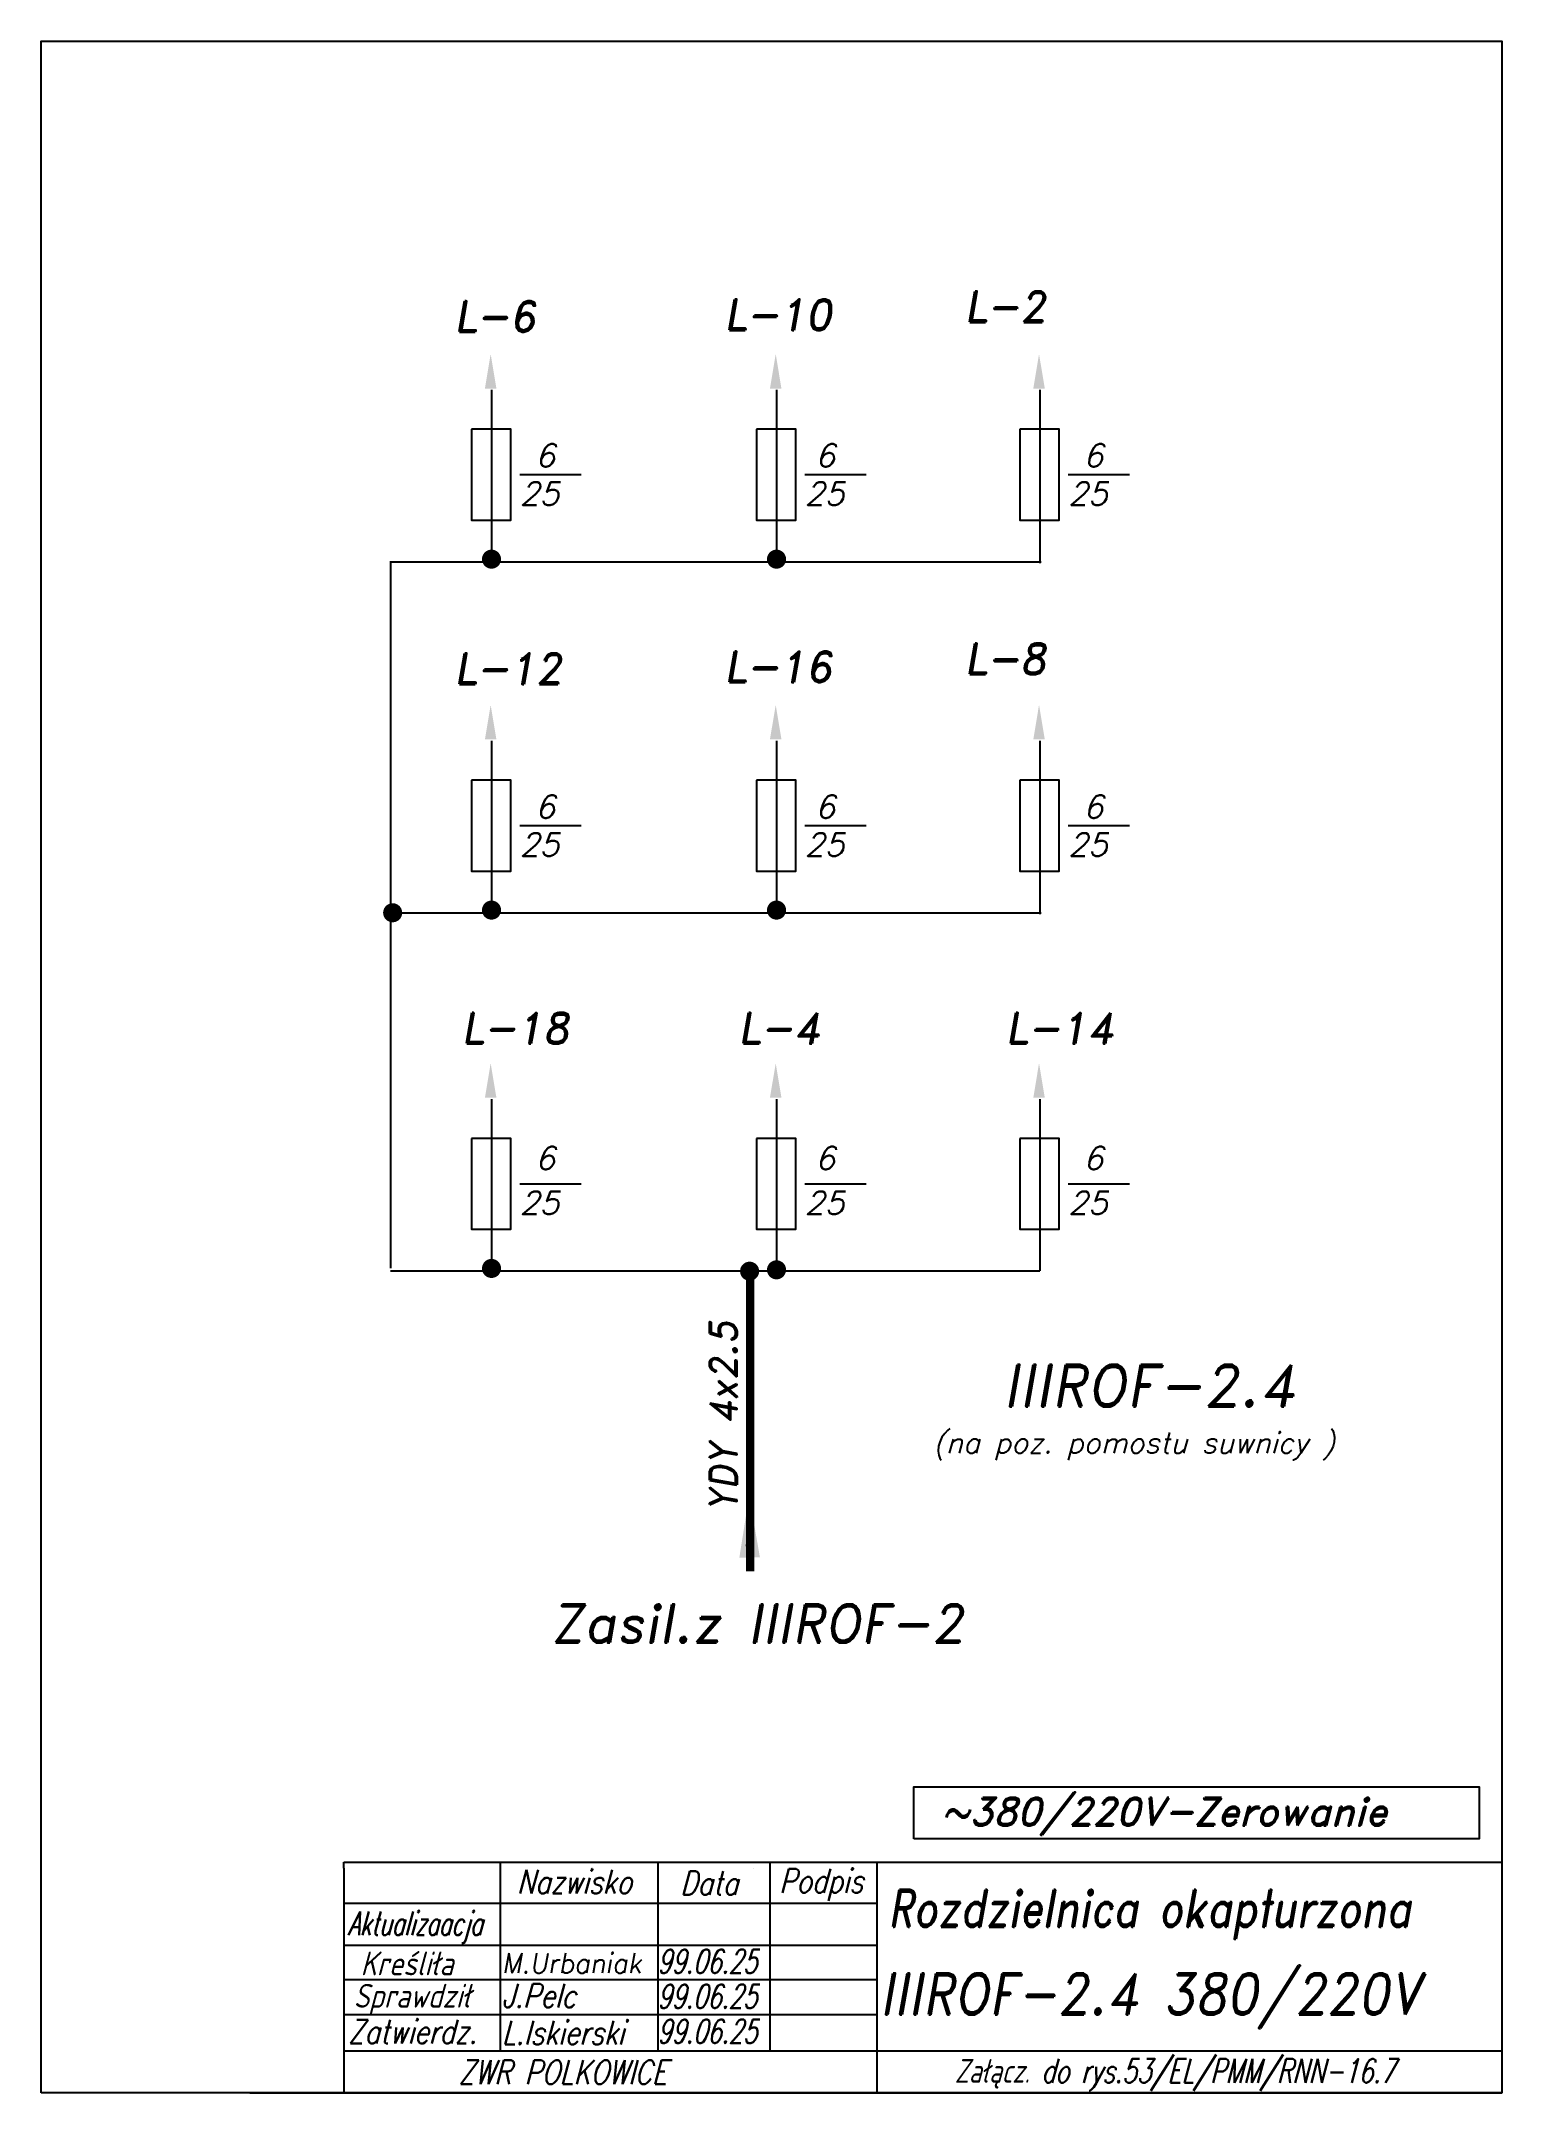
# Model space of a CAD drawing. Extents: x 0 to 210, y 0 to 295.
import ezdxf

# ---------------------------------------------------------------- set-up
doc = ezdxf.new("R2010")
doc.units = 0
doc.header["$MEASUREMENT"] = 0
doc.layers.get('0').update_dxf_attribs({"linetype": 'CONTINUOUS'})
doc.layers.add('LINIE', color=4, linetype='CONTINUOUS')
doc.styles.add('ROMAND', font='romand', dxfattribs={"oblique": 15, "height": 4})
doc.styles.add('ROMANS', font='romans', dxfattribs={"oblique": 15, "height": 3})

msp = doc.modelspace()

# ---------------------------------------------------------------- linework, layer by layer
at = {"color": 7}
for p, q in [((64.75, 244.86), (64.75, 219.91)), ((105.73, 244.86), (105.73, 219.91)), ((143.58, 244.86), (143.58, 219.91)), ((68.82, 232.67), (77.62, 232.67)), ((109.8, 232.67), (118.6, 232.67)), ((147.66, 232.67), (156.46, 232.67)), ((50.23, 220.2), (50.23, 118.58)), ((50.23, 220.12), (143.76, 220.12)), ((64.75, 194.4), (64.75, 169.45)), ((105.73, 194.4), (105.73, 169.45)), ((143.58, 194.4), (143.58, 169.45)), ((68.82, 182.22), (77.62, 182.22)), ((109.8, 182.22), (118.6, 182.22)), ((147.66, 182.22), (156.46, 182.22)), ((50.23, 169.66), (143.76, 169.66)), ((64.75, 142.88), (64.75, 117.94)), ((105.73, 142.88), (105.73, 117.94)), ((143.58, 142.88), (143.58, 118.15)), ((68.82, 130.7), (77.62, 130.7)), ((109.8, 130.7), (118.6, 130.7)), ((147.66, 130.7), (156.46, 130.7)), ((50.23, 118.15), (143.58, 118.15)), ((101.31, 78.75), (102.41, 78.75)), ((43.51, 32.27), (43.51, 33.17)), ((88.66, 33.17), (88.66, 6.04)), ((104.76, 33.17), (104.76, 6.04)), ((102.48, 32.27), (102.48, 32.27)), ((43.51, 27.25), (120.04, 27.25)), ((43.51, 21.21), (120.1, 21.21)), ((43.51, 16.27), (120.21, 16.27)), ((43.51, 11.23), (120.1, 11.23)), ((30.01, 0), (30.01, 0)), ((30.01, 0), (30.01, 0))]:
    msp.add_line(p, q, dxfattribs=at)
for points in [[(0, 0), (0, 295), (210, 295), (210, 0)], [(61.88, 239.17), (61.88, 226.12), (67.52, 226.12), (67.52, 239.17)], [(102.85, 239.17), (102.85, 226.12), (108.5, 226.12), (108.5, 239.17)], [(140.71, 239.17), (140.71, 226.12), (146.35, 226.12), (146.35, 239.17)], [(61.88, 188.72), (61.88, 175.66), (67.52, 175.66), (67.52, 188.72)], [(102.85, 188.72), (102.85, 175.66), (108.5, 175.66), (108.5, 188.72)], [(140.71, 188.72), (140.71, 175.66), (146.35, 175.66), (146.35, 188.72)], [(61.88, 137.2), (61.88, 124.15), (67.52, 124.15), (67.52, 137.2)], [(102.85, 137.2), (102.85, 124.15), (108.5, 124.15), (108.5, 137.2)], [(140.71, 137.2), (140.71, 124.15), (146.35, 124.15), (146.35, 137.2)], [(125.45, 36.5), (125.45, 43.96), (206.71, 43.96), (206.71, 36.5)]]:
    msp.add_lwpolyline(points, close=True, dxfattribs=at)
at = {"color": 7, "const_width": 1.37}
for points in [[(64.07, 220.5, 1), (65.44, 220.5, 1)], [(105.04, 220.5, 1), (106.41, 220.5, 1)], [(64.07, 170.04, 1), (65.44, 170.04, 1)], [(105.04, 170.04, 1), (106.41, 170.04, 1)], [(49.86, 169.66, 1), (51.23, 169.66, 1)], [(64.07, 118.52, 1), (65.44, 118.52, 1)], [(101.17, 118.12, 1), (102.54, 118.12, 1)], [(105.04, 118.32, 1), (106.41, 118.32, 1)]]:
    msp.add_lwpolyline(points, format="xyb", close=True, dxfattribs=at)
at = {"color": 7, "const_width": 1.21}
msp.add_lwpolyline([(101.93, 118.38), (101.93, 74.98)], dxfattribs=at)
at = {"color": 7}
for points in [[(64.63, 249.99), (65.46, 245.04), (63.81, 245.04)], [(105.61, 249.99), (106.43, 245.04), (104.78, 245.04)], [(143.46, 249.99), (144.29, 245.04), (142.64, 245.04)], [(64.63, 199.54), (65.46, 194.59), (63.81, 194.59)], [(105.61, 199.54), (106.43, 194.59), (104.78, 194.59)], [(143.46, 199.54), (144.29, 194.59), (142.64, 194.59)], [(64.63, 148.02), (65.46, 143.07), (63.81, 143.07)], [(105.61, 148.02), (106.43, 143.07), (104.78, 143.07)], [(143.46, 148.02), (144.29, 143.07), (142.64, 143.07)], [(101.79, 85.83), (103.34, 76.97), (100.38, 76.94)]]:
    msp.add_solid(points, dxfattribs=at)
at = {"layer": 'LINIE', "color": 7}
for p, q in [((210, 36.86), (210, 0)), ((43.51, 33.17), (210, 33.17)), ((65.98, 33.17), (65.98, 6.04)), ((120.16, 33.14), (120.16, 0)), ((43.51, 32.27), (43.51, 0)), ((43.51, 6.04), (210, 6.04)), ((210, 0), (25.01, 0)), ((30, 0), (30, 0)), ((30.01, 0), (210, 0)), ((110.18, 0), (110.18, -0.04)), ((210, 0), (210, 0))]:
    msp.add_line(p, q, dxfattribs=at)

# ---------------------------------------------------------------- texts
at = {"color": 7}
for s, height, style, oblique, p in [('L-6          ', 4.4, 'ROMAND', 10, (59.4, 253.18)), ('L-10          ', 4.4, 'ROMAND', 10, (98.21, 253.44)), ('L-2', 4.4, 'ROMAND', 10, (132.77, 254.59)), ('6', 3.3, 'ROMANS', 15, (71.05, 233.77)), ('6', 3.3, 'ROMANS', 15, (111.3, 233.77)), ('6', 3.3, 'ROMANS', 15, (149.85, 233.77)), ('25', 3.3, 'ROMANS', 15, (68.82, 228.27)), ('25', 3.3, 'ROMANS', 15, (109.8, 228.27)), ('25', 3.3, 'ROMANS', 15, (147.66, 228.27)), ('L-12         ', 4.4, 'ROMAND', 10, (59.4, 202.55)), ('L-16          ', 4.4, 'ROMAND', 10, (98.21, 202.81)), ('L-8', 4.4, 'ROMAND', 10, (132.77, 203.96)), ('6', 3.3, 'ROMANS', 15, (71.05, 183.27)), ('6', 3.3, 'ROMANS', 15, (111.3, 183.27)), ('6', 3.3, 'ROMANS', 15, (149.85, 183.27)), ('25', 3.3, 'ROMANS', 15, (68.82, 177.82)), ('25', 3.3, 'ROMANS', 15, (109.8, 177.82)), ('25', 3.3, 'ROMANS', 15, (147.66, 177.82)), ('L-18     ', 4.4, 'ROMAND', 10, (60.43, 150.85)), ('L-4     ', 4.4, 'ROMAND', 10, (100.22, 150.85)), ('L-14     ', 4.4, 'ROMAND', 10, (138.65, 150.85)), ('6', 3.3, 'ROMANS', 15, (71.05, 132.73)), ('6', 3.3, 'ROMANS', 15, (111.3, 132.73)), ('6', 3.3, 'ROMANS', 15, (149.85, 132.73)), ('25', 3.3, 'ROMANS', 15, (68.82, 126.3)), ('25', 3.3, 'ROMANS', 15, (109.8, 126.3)), ('25', 3.3, 'ROMANS', 15, (147.66, 126.3)), ('IIIROF-2.4', 6, 'ROMAND', 10, (138.27, 98.68)), ('(na poz. pomostu suwnicy )', 3, 'ROMANS', 15, (128.25, 91.95)), ('Zasil.z IIIROF-2', 5.5, 'ROMAND', 10, (73.27, 64.72)), (' ~380/220V-Zerowanie', 4, 'ROMAND', 15, (126.6, 38.42))]:
    msp.add_text(s, height=height, dxfattribs=dict(at, style=style, oblique=oblique)).set_placement(p)
at = {"color": 7, "style": 'ROMAND', "oblique": 10}
msp.add_text('YDY 4x2.5  ', height=3.9, rotation=90, dxfattribs=at).set_placement((100.03, 83.56))
at = {"color": 7}
for s, height, style, oblique, width, p in [('Nazwisko', 3.42, 'ROMANS', 15, 0.8, (68.41, 28.63)), ('Data', 3.42, 'ROMANS', 15, 0.8, (91.88, 28.44)), ('Podpis', 3.42, 'ROMANS', 15, 0.8, (106.1, 28.75)), ('Rozdzielnica okapturzona', 5.3, 'ROMAND', 10, 0.8, (121.75, 23.87)), ('Aktualizaacja', 3.42, 'ROMANS', 15, 0.65, (44.11, 22.64)), ('Kreśliła', 3.42, 'ROMANS', 15, 0.8, (45.93, 16.88)), ('M.Urbaniak', 2.9, 'ROMANS', 10, 0.95, (66.24, 17.18)), ('99.06.25', 3.42, 'ROMANS', 15, 0.7, (88.58, 17.17)), ('IIIROF-2.4 380/220V', 5.9, 'ROMAND', 10, 0.9, (120.56, 11.26)), ('Sprawdził', 3.42, 'ROMANS', 15, 0.8, (44.94, 12.23)), ('J.Pelc', 3.42, 'ROMANS', 15, 0.8, (66.24, 12.23)), ('99.06.25', 3.42, 'ROMANS', 15, 0.7, (88.58, 12.14)), ('Zatwierdz.', 3.42, 'ROMANS', 15, 0.8, (44.12, 7.08)), ('L.Iskierski', 3.42, 'ROMANS', 15, 0.8, (66.24, 6.93)), ('99.06.25', 3.42, 'ROMANS', 15, 0.7, (88.58, 7.12)), ('ZWR POLKOWICE', 3.42, 'ROMANS', 15, 0.8, (60, 1.25)), ('Załącz. do rys.53/EL/PMM/RNN-16.7', 3.42, 'ROMANS', 15, 0.72, (131.33, 1.43))]:
    msp.add_text(s, height=height, dxfattribs=dict(at, style=style, oblique=oblique, width=width)).set_placement(p)

doc.saveas('drawing.dxf')
